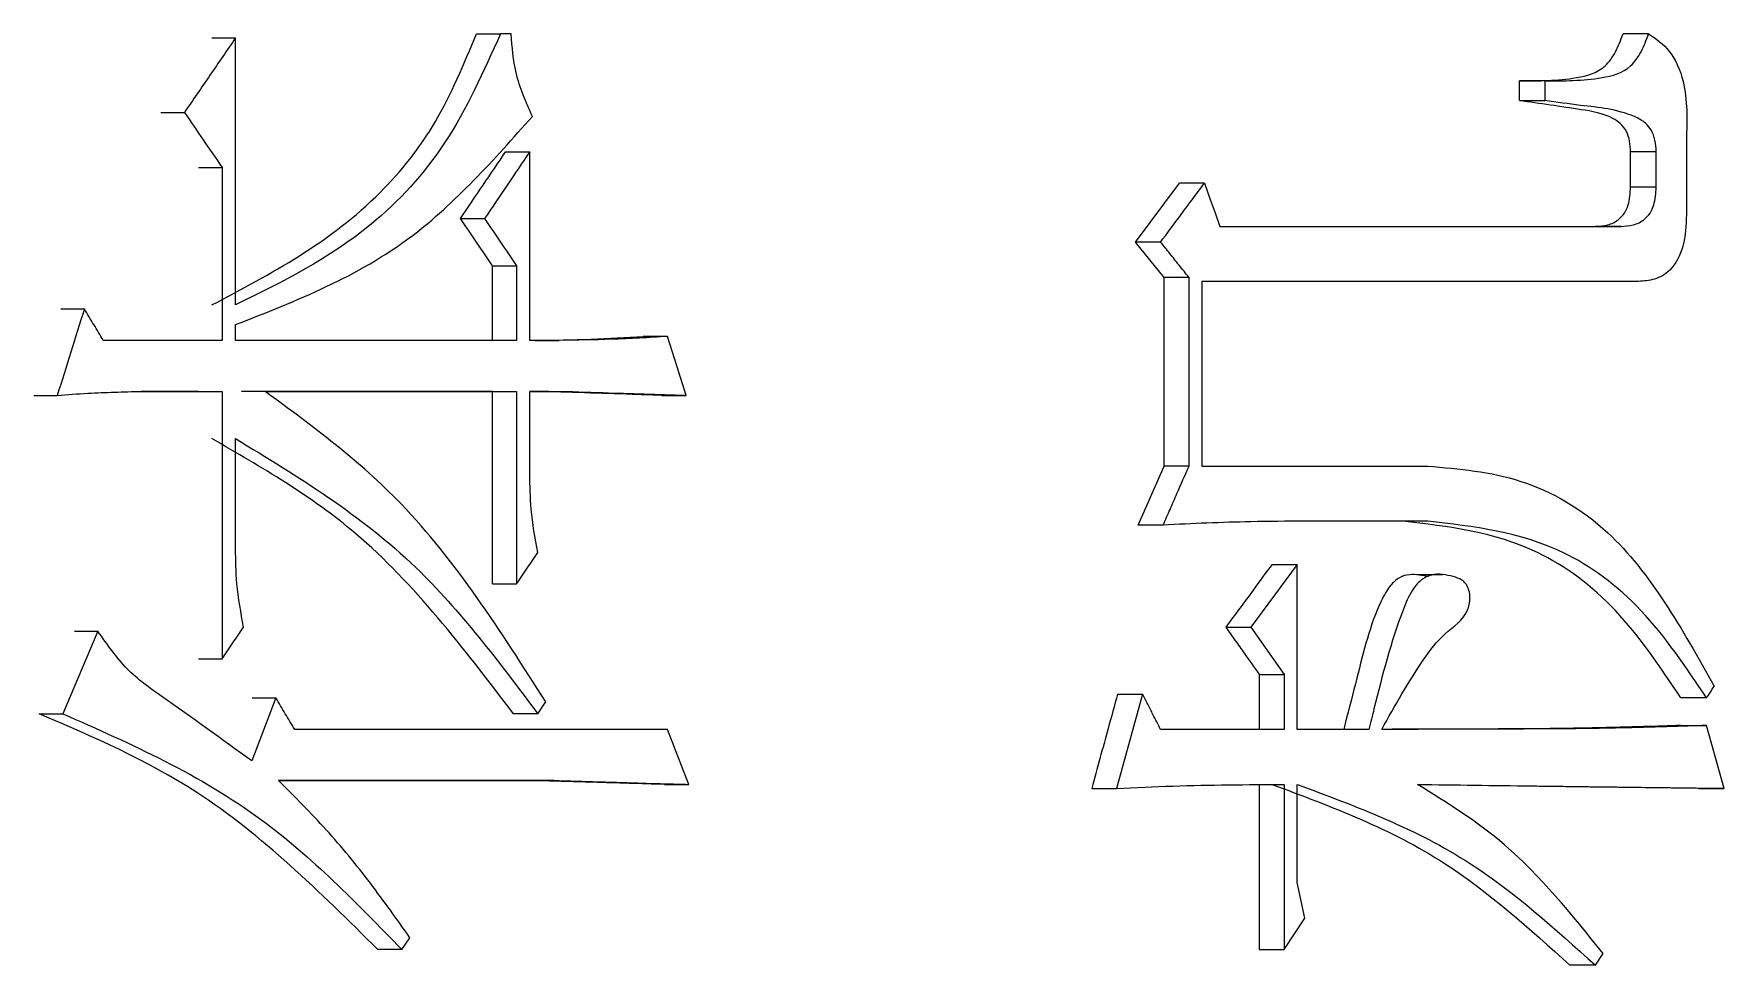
# Model space of a CAD drawing. Header units: millimetres. Extents: x 2003 to 4439, y 563 to 2285.
# Drawn here: x 2868.071 to 2872.725, y 730.279 to 732.843 of the extents above; entities that cross this region are included whole.
import ezdxf

# ---------------------------------------------------------------- set-up
doc = ezdxf.new("R2010")
doc.units = ezdxf.units.MM

msp = doc.modelspace()

# ---------------------------------------------------------------- linework, layer by layer
at = {"color": 7, "linetype": 'Continuous', "lineweight": 25}
for p, q in [((2869.2898, 732.8426), (2869.3561, 732.8426)), ((2869.3854, 732.8426), (2869.3561, 732.8426)), ((2872.5166, 732.8426), (2872.4462, 732.8426)), ((2868.5613, 732.8318), (2868.6266, 732.8318)), ((2868.6266, 732.0962), (2868.6266, 732.8318)), ((2872.2309, 732.7128), (2872.1609, 732.7128)), ((2872.1609, 732.6587), (2872.1609, 732.7128)), ((2872.2309, 732.7128), (2872.2309, 732.6587)), ((2872.1609, 732.6587), (2872.2309, 732.6587)), ((2868.4206, 732.6262), (2868.4857, 732.6262)), ((2869.3702, 732.5181), (2869.4366, 732.5181)), ((2869.4366, 731.9988), (2869.4366, 732.5181)), ((2872.5375, 732.5181), (2872.467, 732.5181)), ((2872.467, 732.4207), (2872.467, 732.5181)), ((2872.5375, 732.4207), (2872.5375, 732.5181)), ((2872.6208, 732.5505), (2872.6208, 732.345)), ((2868.5243, 732.4748), (2868.5896, 732.4748)), ((2868.5896, 732.4748), (2868.5896, 731.9988)), ((2871.1045, 732.2693), (2871.2252, 732.4315)), ((2871.2941, 732.4315), (2871.2252, 732.4315)), ((2872.5375, 732.4207), (2872.467, 732.4207)), ((2869.2458, 732.3342), (2869.3121, 732.3342)), ((2871.3366, 732.3126), (2872.4401, 732.3126)), ((2871.3366, 732.3126), (2872.3698, 732.3126)), ((2872.4401, 732.3126), (2872.3698, 732.3126)), ((2871.1732, 732.2693), (2871.1045, 732.2693)), ((2871.1826, 732.1719), (2871.1045, 732.2693)), ((2869.3336, 732.2044), (2869.4, 732.2044)), ((2869.3336, 731.9988), (2869.3336, 732.2044)), ((2869.4, 732.2044), (2869.4, 731.9988)), ((2871.2514, 732.1719), (2871.1826, 732.1719)), ((2871.1826, 731.6527), (2871.1826, 732.1719)), ((2871.2514, 731.6527), (2871.2514, 732.1719)), ((2872.4888, 732.1611), (2871.287, 732.1611)), ((2871.287, 732.1611), (2871.287, 731.6527)), ((2868.1457, 732.0854), (2868.2104, 732.0854)), ((2868.6266, 731.9988), (2868.6266, 732.0421)), ((2869.8161, 732.0097), (2869.7492, 732.0097)), ((2868.5896, 731.9988), (2868.2626, 731.9988)), ((2869.4, 731.9988), (2868.6266, 731.9988)), ((2869.5171, 731.9988), (2869.4366, 731.9988)), ((2869.4506, 731.9988), (2869.5171, 731.9988)), ((2868.0712, 731.8474), (2868.1359, 731.8474)), ((2868.3668, 731.8582), (2868.5896, 731.8582)), ((2868.5242, 731.8582), (2868.3668, 731.8582)), ((2868.5243, 731.8582), (2868.5896, 731.8582)), ((2868.5896, 731.8582), (2868.5896, 731.1226)), ((2869.3336, 731.8582), (2868.6426, 731.8582)), ((2868.708, 731.8582), (2869.4, 731.8582)), ((2869.3336, 731.3282), (2869.3336, 731.8582)), ((2869.3336, 731.8582), (2869.4, 731.8582)), ((2869.4, 731.8582), (2869.4, 731.3282)), ((2869.4366, 731.8582), (2869.539, 731.8582)), ((2869.4366, 731.631), (2869.4366, 731.8582)), ((2869.4725, 731.8582), (2869.4366, 731.8582)), ((2869.4725, 731.8582), (2869.539, 731.8582)), ((2869.8, 731.8474), (2869.867, 731.8474)), ((2868.6266, 731.4255), (2868.6266, 731.7283)), ((2871.1116, 731.4904), (2871.1826, 731.6527)), ((2871.2514, 731.6527), (2871.1826, 731.6527)), ((2871.287, 731.6527), (2871.9086, 731.6527)), ((2871.1803, 731.4904), (2871.1116, 731.4904)), ((2871.9086, 731.5013), (2871.5704, 731.5013)), ((2871.839, 731.5013), (2871.5704, 731.5013)), ((2871.9086, 731.5013), (2871.839, 731.5013)), ((2871.5491, 731.3823), (2871.4217, 731.2092)), ((2871.48, 731.3823), (2871.5491, 731.3823)), ((2871.5491, 730.9279), (2871.5491, 731.3823)), ((2871.9493, 731.353), (2871.8788, 731.353)), ((2869.3336, 731.3282), (2869.4, 731.3282)), ((2871.3527, 731.2092), (2871.4217, 731.2092)), ((2871.4217, 731.2092), (2871.5138, 731.0794)), ((2868.2477, 731.1983), (2868.1508, 730.9712)), ((2868.1829, 731.1983), (2868.2477, 731.1983)), ((2871.4447, 731.0794), (2871.5138, 731.0794)), ((2871.4447, 731.0794), (2871.4447, 730.9279)), ((2871.5138, 731.0794), (2871.5138, 730.9279)), ((2871.1234, 731.0253), (2871.0521, 730.7657)), ((2871.0547, 731.0253), (2871.1234, 731.0253)), ((2868.7377, 731.0145), (2868.6711, 730.8414)), ((2868.6722, 731.0145), (2868.7377, 731.0145)), ((2868.0861, 730.9712), (2868.1508, 730.9712)), ((2869.4585, 730.9711), (2869.3921, 730.9711)), ((2872.6056, 730.9388), (2872.6763, 730.9388)), ((2872.7247, 730.7657), (2872.6763, 730.9388)), ((2869.8161, 730.9279), (2868.7894, 730.9279)), ((2869.8743, 730.7765), (2869.8161, 730.9279)), ((2871.5138, 730.9279), (2871.1732, 730.9279)), ((2871.7468, 730.9279), (2871.5491, 730.9279)), ((2868.745, 730.7873), (2869.5025, 730.7873)), ((2869.436, 730.7873), (2868.745, 730.7873)), ((2869.5025, 730.7873), (2869.436, 730.7873)), ((2869.8073, 730.7765), (2869.8743, 730.7765)), ((2870.9836, 730.7657), (2871.0521, 730.7657)), ((2871.4447, 730.7765), (2871.4447, 730.3222)), ((2871.5138, 730.7765), (2871.5138, 730.3222)), ((2871.5491, 730.5061), (2871.5491, 730.7765)), ((2872.654, 730.7657), (2872.7247, 730.7657)), ((2871.5704, 730.4087), (2871.5491, 730.5061)), ((2871.5138, 730.3222), (2871.5704, 730.4087)), ((2869.0844, 730.3221), (2869.1065, 730.3546)), ((2869.0844, 730.3221), (2869.0184, 730.3221)), ((2871.4447, 730.3222), (2871.5138, 730.3222)), ((2872.3705, 730.2789), (2872.3002, 730.2789)), ((2872.3705, 730.2789), (2872.3914, 730.3113))]:
    msp.add_line(p, q, dxfattribs=at)
at = {"color": 7, "linetype": 'Continuous', "lineweight": 25, "flags": 128}
for points in [[(2871.2941, 732.4315), (2871.3101, 732.3867), (2871.3234, 732.3496), (2871.3366, 732.3126)], [(2869.867, 731.8474), (2869.8415, 731.9285), (2869.8161, 732.0097)], [(2868.5243, 731.1226), (2868.5406, 731.1226), (2868.5569, 731.1226), (2868.5896, 731.1226)], [(2872.6762, 731.0145), (2872.6814, 731.0226), (2872.6866, 731.0307), (2872.6918, 731.0388), (2872.697, 731.0469)], [(2869.4585, 730.9711), (2869.4641, 730.9794), (2869.4723, 730.9915), (2869.4805, 731.0036)], [(2872.6762, 731.0145), (2872.6453, 731.0145), (2872.6255, 731.0145), (2872.6056, 731.0145)]]:
    msp.add_lwpolyline(points, dxfattribs=at)
at = {"color": 7, "linetype": 'Continuous', "lineweight": 25}
for points, knots in [([(2868.5612, 732.0962), (2868.7244, 732.1823), (2868.9536, 732.3032), (2869.1865, 732.5939), (2869.2552, 732.7592), (2869.2898, 732.8426)], [0, 0, 0, 0, 0.550002, 0.773014, 1, 1, 1, 1]), ([(2869.3561, 732.8426), (2869.3095, 732.7389), (2869.2173, 732.5336), (2868.9677, 732.2645), (2868.7552, 732.1597), (2868.6266, 732.0962)], [0, 0, 0, 0, 0.286997, 0.568308, 1, 1, 1, 1]), ([(2869.444, 732.6154), (2869.4263, 732.6544), (2869.3944, 732.7247), (2869.3882, 732.8063), (2869.3854, 732.8426)], [0, 0, 0, 0, 0.554344, 1, 1, 1, 1]), ([(2872.1609, 732.7128), (2872.213, 732.7129), (2872.2921, 732.7132), (2872.3878, 732.737), (2872.4275, 732.7921), (2872.4399, 732.8256), (2872.4462, 732.8426)], [0, 0, 0, 0, 0.492277, 0.748028, 0.872473, 1, 1, 1, 1]), ([(2872.2309, 732.7128), (2872.2831, 732.7129), (2872.3623, 732.7132), (2872.4582, 732.737), (2872.4979, 732.7921), (2872.5103, 732.8256), (2872.5166, 732.8426)], [0, 0, 0, 0, 0.492388, 0.748171, 0.872567, 1, 1, 1, 1]), ([(2872.5166, 732.8426), (2872.5372, 732.8287), (2872.579, 732.8005), (2872.625, 732.6934), (2872.6224, 732.6054), (2872.6208, 732.5505)], [0, 0, 0, 0, 0.268924, 0.544059, 1, 1, 1, 1]), ([(2868.6266, 732.8318), (2868.6031, 732.7975), (2868.5562, 732.729), (2868.5092, 732.6605), (2868.4857, 732.6262)], [0, 0, 0, 0, 0.5, 1, 1, 1, 1]), ([(2872.467, 732.5181), (2872.4665, 732.528), (2872.4656, 732.5475), (2872.4561, 732.5756), (2872.4393, 732.5968), (2872.3983, 732.6233), (2872.3035, 732.6383), (2872.2175, 732.6506), (2872.1609, 732.6587)], [0, 0, 0, 0, 0.0603351, 0.1198881, 0.185788, 0.2512462, 0.5074615, 1, 1, 1, 1]), ([(2872.5375, 732.5181), (2872.5369, 732.5288), (2872.5358, 732.5504), (2872.525, 732.578), (2872.5053, 732.6013), (2872.441, 732.6343), (2872.3463, 732.6428), (2872.2637, 732.6542), (2872.2309, 732.6587)], [0, 0, 0, 0, 0.06555, 0.131385, 0.187199, 0.284615, 0.7156, 1, 1, 1, 1]), ([(2868.4857, 732.6262), (2868.503, 732.601), (2868.5377, 732.5505), (2868.5723, 732.5), (2868.5896, 732.4748)], [0, 0, 0, 0, 0.499998, 1, 1, 1, 1]), ([(2868.6266, 732.0421), (2868.7948, 732.108), (2869.0983, 732.2267), (2869.3374, 732.4956), (2869.444, 732.6154)], [0, 0, 0, 0, 0.554476, 1, 1, 1, 1]), ([(2869.2458, 732.3342), (2869.2666, 732.3648), (2869.3081, 732.4261), (2869.3495, 732.4874), (2869.3702, 732.5181)], [0, 0, 0, 0, 0.499999, 1, 1, 1, 1]), ([(2869.4366, 732.5181), (2869.4159, 732.4874), (2869.3744, 732.4261), (2869.3329, 732.3648), (2869.3121, 732.3342)], [0, 0, 0, 0, 0.5, 1, 1, 1, 1]), ([(2871.1732, 732.2693), (2871.1907, 732.2928), (2871.2196, 732.3316), (2871.2599, 732.3857), (2871.2827, 732.4163), (2871.2941, 732.4315)], [0, 0, 0, 0, 0.434497, 0.717248, 1, 1, 1, 1]), ([(2872.3698, 732.3126), (2872.3811, 732.3131), (2872.4039, 732.3142), (2872.4318, 732.3276), (2872.4509, 732.3483), (2872.4644, 732.3779), (2872.466, 732.4038), (2872.467, 732.4207)], [0, 0, 0, 0, 0.24066, 0.483157, 0.613661, 0.74758, 1, 1, 1, 1]), ([(2872.4401, 732.3126), (2872.4515, 732.3131), (2872.4742, 732.3142), (2872.5023, 732.3276), (2872.5214, 732.3483), (2872.5349, 732.3779), (2872.5364, 732.4038), (2872.5375, 732.4207)], [0, 0, 0, 0, 0.24079, 0.483382, 0.613891, 0.747761, 1, 1, 1, 1]), ([(2869.3336, 732.2044), (2869.319, 732.226), (2869.2898, 732.2693), (2869.2605, 732.3125), (2869.2458, 732.3342)], [0, 0, 0, 0, 0.4999999, 1, 1, 1, 1]), ([(2869.3121, 732.3342), (2869.3268, 732.3125), (2869.3561, 732.2693), (2869.3854, 732.226), (2869.4, 732.2044)], [0, 0, 0, 0, 0.499998, 1, 1, 1, 1]), ([(2872.6208, 732.345), (2872.6196, 732.3154), (2872.6174, 732.2574), (2872.5814, 732.1901), (2872.5337, 732.1641), (2872.5037, 732.1621), (2872.4888, 732.1611)], [0, 0, 0, 0, 0.294497, 0.575733, 0.789018, 1, 1, 1, 1]), ([(2871.2514, 732.1719), (2871.2424, 732.1832), (2871.2248, 732.2051), (2871.1987, 732.2375), (2871.1817, 732.2587), (2871.1732, 732.2693)], [0, 0, 0, 0, 0.34784, 0.673919, 1, 1, 1, 1]), ([(2868.2104, 732.0854), (2868.198, 732.0457), (2868.1732, 731.9664), (2868.1483, 731.8871), (2868.1359, 731.8474)], [0, 0, 0, 0, 0.5, 1, 1, 1, 1]), ([(2868.2626, 731.9988), (2868.2539, 732.0133), (2868.2365, 732.0421), (2868.2191, 732.0709), (2868.2104, 732.0854)], [0, 0, 0, 0, 0.499999, 1, 1, 1, 1]), ([(2869.4506, 731.9988), (2869.5023, 731.9995), (2869.602, 732.0007), (2869.7013, 732.0067), (2869.7492, 732.0097)], [0, 0, 0, 0, 0.518265, 1, 1, 1, 1]), ([(2869.8161, 732.0097), (2869.7904, 732.0081), (2869.7389, 732.0048), (2869.6393, 732.0004), (2869.5653, 731.9994), (2869.5171, 731.9988)], [0, 0, 0, 0, 0.258773, 0.517554, 1, 1, 1, 1]), ([(2868.1359, 731.8474), (2868.1638, 731.8495), (2868.2162, 731.8534), (2868.2932, 731.8566), (2868.3423, 731.8577), (2868.3668, 731.8582)], [0, 0, 0, 0, 0.362394, 0.681159, 1, 1, 1, 1]), ([(2869.4805, 731.0036), (2869.3562, 731.1986), (2869.1363, 731.5438), (2868.8378, 731.7629), (2868.708, 731.8582)], [0, 0, 0, 0, 0.565165, 1, 1, 1, 1]), ([(2869.8, 731.8474), (2869.7782, 731.8481), (2869.7129, 731.8503), (2869.6038, 731.8539), (2869.5162, 731.8568), (2869.4725, 731.8582)], [0, 0, 0, 0, 0.199704, 0.599851, 1, 1, 1, 1]), ([(2869.539, 731.8582), (2869.5827, 731.8568), (2869.6291, 731.8553), (2869.6782, 731.8536), (2869.6891, 731.8533), (2869.7, 731.8529), (2869.7109, 731.8526), (2869.7191, 731.8523), (2869.73, 731.8519), (2869.7409, 731.8516), (2869.7518, 731.8512), (2869.76, 731.8509), (2869.7709, 731.8506), (2869.7804, 731.8503), (2869.7886, 731.85), (2869.794, 731.8498), (2869.7994, 731.8496), (2869.8049, 731.8495), (2869.809, 731.8493), (2869.813, 731.8492), (2869.8185, 731.849), (2869.8239, 731.8488), (2869.8294, 731.8486), (2869.8334, 731.8485), (2869.8389, 731.8483), (2869.8443, 731.8482), (2869.8498, 731.848), (2869.8538, 731.8478), (2869.8596, 731.8476), (2869.864, 731.8475), (2869.867, 731.8474)], [0, 0, 0, 0, 0.398889, 0.42382, 0.44875, 0.498611, 0.523542, 0.548473, 0.573403, 0.623264, 0.648195, 0.673125, 0.698056, 0.747917, 0.760382, 0.772848, 0.797778, 0.810243, 0.822709, 0.835174, 0.847639, 0.87257, 0.885035, 0.8975, 0.909966, 0.934896, 0.947361, 0.959827, 0.972292, 1, 1, 1, 1]), ([(2869.3921, 730.9711), (2869.2547, 731.1509), (2869.0118, 731.4691), (2868.6978, 731.6497), (2868.5612, 731.7283)], [0, 0, 0, 0, 0.565266, 1, 1, 1, 1]), ([(2868.6266, 731.7283), (2868.7995, 731.6233), (2869.1113, 731.4339), (2869.3515, 731.1138), (2869.4585, 730.9711)], [0, 0, 0, 0, 0.5542561, 1, 1, 1, 1]), ([(2869.4586, 731.4147), (2869.4513, 731.4545), (2869.4383, 731.5256), (2869.4371, 731.5988), (2869.4366, 731.631)], [0, 0, 0, 0, 0.558835, 1, 1, 1, 1]), ([(2871.1803, 731.4904), (2871.1866, 731.5049), (2871.1993, 731.5337), (2871.223, 731.5878), (2871.2404, 731.6274), (2871.2514, 731.6527)], [0, 0, 0, 0, 0.266473, 0.532946, 1, 1, 1, 1]), ([(2871.9086, 731.6527), (2871.9948, 731.6453), (2872.1682, 731.6303), (2872.4664, 731.4586), (2872.6089, 731.2042), (2872.697, 731.0469)], [0, 0, 0, 0, 0.274101, 0.551296, 1, 1, 1, 1]), ([(2871.5704, 731.5013), (2871.5207, 731.5009), (2871.431, 731.5002), (2871.3009, 731.4962), (2871.2205, 731.4924), (2871.1803, 731.4904)], [0, 0, 0, 0, 0.382976, 0.691466, 1, 1, 1, 1]), ([(2872.6056, 731.0145), (2872.5485, 731.0996), (2872.4358, 731.2678), (2872.1742, 731.4621), (2871.9655, 731.4865), (2871.839, 731.5012)], [0, 0, 0, 0, 0.2874426, 0.5678564, 1, 1, 1, 1]), ([(2872.6762, 731.0145), (2872.6191, 731.0996), (2872.5062, 731.2679), (2872.2442, 731.4621), (2872.0353, 731.4865), (2871.9086, 731.5012)], [0, 0, 0, 0, 0.287344, 0.567754, 1, 1, 1, 1]), ([(2868.6488, 731.2092), (2868.6415, 731.2489), (2868.6283, 731.3201), (2868.6271, 731.3932), (2868.6266, 731.4255)], [0, 0, 0, 0, 0.558835, 1, 1, 1, 1]), ([(2869.4, 731.3282), (2869.4098, 731.3426), (2869.4293, 731.3714), (2869.4488, 731.4003), (2869.4586, 731.4147)], [0, 0, 0, 0, 0.499998, 1, 1, 1, 1]), ([(2871.48, 731.3823), (2871.4626, 731.3587), (2871.4328, 731.318), (2871.3904, 731.2603), (2871.3653, 731.2262), (2871.3527, 731.2092)], [0, 0, 0, 0, 0.40915, 0.704575, 1, 1, 1, 1]), ([(2871.9105, 731.348), (2871.8933, 731.3517), (2871.8665, 731.3575), (2871.8299, 731.3479), (2871.8022, 731.3222), (2871.7539, 731.2347), (2871.7221, 731.0995), (2871.6904, 730.9806), (2871.6787, 730.9334), (2871.6773, 730.928)], [0, 0, 0, 0, 0.122922, 0.190849, 0.258594, 0.353349, 0.745947, 0.970578, 1, 1, 1, 1]), ([(2871.782, 730.928), (2871.8187, 730.9936), (2871.8717, 731.0885), (2871.9527, 731.1954), (2872.0104, 731.2296), (2872.0248, 731.2761), (2872.0254, 731.2959), (2872.0216, 731.3149), (2872.0134, 731.3301), (2871.9989, 731.3425), (2871.9673, 731.3521), (2871.9299, 731.3592), (2871.8908, 731.3419), (2871.8618, 731.3094), (2871.8128, 731.19), (2871.7786, 731.0584), (2871.7514, 730.9469), (2871.7468, 730.928)], [0, 0, 0, 0, 0.209542, 0.302718, 0.395823, 0.412031, 0.428214, 0.444989, 0.461063, 0.475111, 0.504204, 0.574217, 0.604801, 0.646447, 0.701904, 0.949434, 1, 1, 1, 1]), ([(2868.5896, 731.1226), (2868.5994, 731.1371), (2868.6192, 731.1659), (2868.639, 731.1948), (2868.6488, 731.2092)], [0, 0, 0, 0, 0.499998, 1, 1, 1, 1]), ([(2871.3527, 731.2092), (2871.3613, 731.1972), (2871.3783, 731.1731), (2871.4089, 731.1298), (2871.4311, 731.0986), (2871.4447, 731.0794)], [0, 0, 0, 0, 0.277956, 0.555911, 1, 1, 1, 1]), ([(2868.6711, 730.8414), (2868.589, 730.9006), (2868.4745, 730.9831), (2868.3241, 731.0885), (2868.2733, 731.1615), (2868.2477, 731.1983)], [0, 0, 0, 0, 0.5576511, 0.7774769, 1, 1, 1, 1]), ([(2871.0547, 731.0253), (2871.0461, 730.9938), (2871.0299, 730.9348), (2871.0062, 730.8482), (2870.9911, 730.7932), (2870.9836, 730.7657)], [0, 0, 0, 0, 0.364068, 0.682034, 1, 1, 1, 1]), ([(2871.1732, 730.9279), (2871.1662, 730.9416), (2871.1544, 730.9646), (2871.1378, 730.9971), (2871.1282, 731.0159), (2871.1234, 731.0253)], [0, 0, 0, 0, 0.419956, 0.709979, 1, 1, 1, 1]), ([(2868.7894, 730.9279), (2868.7808, 730.9423), (2868.7635, 730.9712), (2868.7463, 731), (2868.7377, 731.0145)], [0, 0, 0, 0, 0.499999, 1, 1, 1, 1]), ([(2869.0184, 730.3221), (2868.8581, 730.4804), (2868.5737, 730.7612), (2868.2341, 730.9074), (2868.086, 730.9712)], [0, 0, 0, 0, 0.5637353, 1, 1, 1, 1]), ([(2868.1508, 730.9712), (2868.3396, 730.8877), (2868.6795, 730.7375), (2868.9598, 730.4499), (2869.0844, 730.3221)], [0, 0, 0, 0, 0.555605, 1, 1, 1, 1]), ([(2872.6763, 730.9388), (2872.6677, 730.9385), (2872.6506, 730.938), (2872.6292, 730.9373), (2872.6121, 730.9368), (2872.5993, 730.9364), (2872.5865, 730.936), (2872.5736, 730.9356), (2872.5608, 730.9352), (2872.5437, 730.9347), (2872.5222, 730.9341), (2872.4965, 730.9334), (2872.4708, 730.9327), (2872.4451, 730.9321), (2872.4193, 730.9316), (2872.3936, 730.9311), (2872.3592, 730.9304), (2872.2646, 730.9293), (2872.1612, 730.929), (2872.0705, 730.9287), (2872.0446, 730.9286), (2872.0316, 730.9285), (2872.0143, 730.9285), (2871.997, 730.9284), (2871.9797, 730.9284), (2871.9667, 730.9283), (2871.9537, 730.9283), (2871.9408, 730.9283), (2871.9278, 730.9283), (2871.9148, 730.9282), (2871.9018, 730.9282), (2871.8888, 730.9282), (2871.8779, 730.9281), (2871.8693, 730.9281), (2871.8628, 730.9281), (2871.8563, 730.9281), (2871.8498, 730.9281), (2871.8433, 730.9281), (2871.8367, 730.9281), (2871.8281, 730.928), (2871.8194, 730.928), (2871.8107, 730.928), (2871.8042, 730.928), (2871.7977, 730.928), (2871.7903, 730.928), (2871.785, 730.928), (2871.782, 730.9279)], [0, 0, 0, 0, 0.028899, 0.057798, 0.072248, 0.086697, 0.101147, 0.115596, 0.130046, 0.144495, 0.173394, 0.202293, 0.231192, 0.260091, 0.28899, 0.317889, 0.346789, 0.404587, 0.63578, 0.693578, 0.708028, 0.722478, 0.736927, 0.765826, 0.780276, 0.794725, 0.809175, 0.823624, 0.838074, 0.852523, 0.866973, 0.881422, 0.895872, 0.903096, 0.910321, 0.917546, 0.924771, 0.931996, 0.93922, 0.946445, 0.960895, 0.968119, 0.975344, 0.982569, 0.989794, 1, 1, 1, 1]), ([(2872.6056, 730.9388), (2872.5714, 730.9377), (2872.5201, 730.9361), (2872.4345, 730.9336), (2872.3144, 730.9305), (2872.14, 730.9291), (2871.9636, 730.9286), (2871.8434, 730.9283), (2871.7948, 730.9281), (2871.782, 730.9281)], [0, 0, 0, 0, 0.125443, 0.188165, 0.313609, 0.564502, 0.824135, 0.953953, 1, 1, 1, 1]), ([(2869.1065, 730.3546), (2869.0708, 730.4051), (2868.9975, 730.5088), (2868.8774, 730.6545), (2868.7893, 730.743), (2868.745, 730.7873)], [0, 0, 0, 0, 0.321149, 0.659611, 1, 1, 1, 1]), ([(2869.8073, 730.7765), (2869.7745, 730.7774), (2869.709, 730.7794), (2869.5853, 730.783), (2869.4942, 730.7856), (2869.436, 730.7873)], [0, 0, 0, 0, 0.265382, 0.530765, 1, 1, 1, 1]), ([(2869.5025, 730.7873), (2869.5045, 730.7872), (2869.5086, 730.7871), (2869.5148, 730.7869), (2869.521, 730.7868), (2869.5272, 730.7866), (2869.5333, 730.7864), (2869.5395, 730.7862), (2869.5457, 730.7861), (2869.5519, 730.7859), (2869.558, 730.7857), (2869.5642, 730.7855), (2869.5704, 730.7853), (2869.5765, 730.7852), (2869.5827, 730.785), (2869.5889, 730.7848), (2869.5951, 730.7846), (2869.6012, 730.7844), (2869.6064, 730.7843), (2869.6115, 730.7841), (2869.6166, 730.784), (2869.6228, 730.7838), (2869.629, 730.7836), (2869.6351, 730.7834), (2869.6413, 730.7833), (2869.6475, 730.7831), (2869.6536, 730.7829), (2869.6588, 730.7828), (2869.6639, 730.7826), (2869.669, 730.7825), (2869.6752, 730.7823), (2869.6813, 730.7821), (2869.6875, 730.7819), (2869.6937, 730.7817), (2869.6998, 730.7816), (2869.706, 730.7814), (2869.7111, 730.7812), (2869.7162, 730.7811), (2869.7214, 730.7809), (2869.7275, 730.7808), (2869.7398, 730.7804), (2869.7829, 730.7791), (2869.8298, 730.7778), (2869.8684, 730.7767), (2869.8743, 730.7765)], [0, 0, 0, 0, 0.016565, 0.03313, 0.049695, 0.066259, 0.082824, 0.099389, 0.115954, 0.132519, 0.149084, 0.165648, 0.182213, 0.198778, 0.215343, 0.231908, 0.248473, 0.265037, 0.281602, 0.289885, 0.306449, 0.323014, 0.339579, 0.356144, 0.372709, 0.389274, 0.405838, 0.422403, 0.430686, 0.447251, 0.463815, 0.48038, 0.496945, 0.51351, 0.530075, 0.54664, 0.563204, 0.571487, 0.588052, 0.604616, 0.621181, 0.687441, 0.952478, 1, 1, 1, 1]), ([(2871.0521, 730.7657), (2871.1037, 730.768), (2871.2066, 730.7727), (2871.3605, 730.7756), (2871.4627, 730.7762), (2871.5138, 730.7765)], [0, 0, 0, 0, 0.334125, 0.667044, 1, 1, 1, 1]), ([(2871.48, 730.7765), (2871.6432, 730.7158), (2871.9363, 730.6067), (2872.1885, 730.3796), (2872.3002, 730.2789)], [0, 0, 0, 0, 0.556762, 1, 1, 1, 1]), ([(2871.5491, 730.7765), (2871.7126, 730.7158), (2872.006, 730.6068), (2872.2586, 730.3796), (2872.3705, 730.2789)], [0, 0, 0, 0, 0.556811, 1, 1, 1, 1]), ([(2872.3914, 730.3113), (2872.3046, 730.4187), (2872.1508, 730.6091), (2871.9626, 730.7257), (2871.8805, 730.7765)], [0, 0, 0, 0, 0.564151, 1, 1, 1, 1]), ([(2871.8805, 730.7765), (2871.9853, 730.7751), (2872.0967, 730.7737), (2872.2141, 730.7721), (2872.2402, 730.7718), (2872.2663, 730.7715), (2872.2924, 730.7711), (2872.3184, 730.7708), (2872.3444, 730.7705), (2872.3705, 730.7701), (2872.3965, 730.7698), (2872.4225, 730.7695), (2872.4485, 730.7692), (2872.4744, 730.7688), (2872.5004, 730.7685), (2872.5328, 730.7681), (2872.5588, 730.7678), (2872.5847, 730.7675), (2872.6106, 730.7671), (2872.6365, 730.7668), (2872.6624, 730.7665), (2872.6786, 730.7663), (2872.6938, 730.7661), (2872.7081, 730.7659), (2872.7192, 730.7658), (2872.7247, 730.7657)], [0, 0, 0, 0, 0.37025, 0.393391, 0.416531, 0.462812, 0.485953, 0.509093, 0.555374, 0.578515, 0.601655, 0.647937, 0.671077, 0.694218, 0.740499, 0.763639, 0.80992, 0.833061, 0.856201, 0.902482, 0.925623, 0.948764, 0.960334, 0.980167, 1, 1, 1, 1])]:
    msp.add_open_spline(points, degree=3, knots=knots, dxfattribs=at)

doc.saveas('drawing.dxf')
